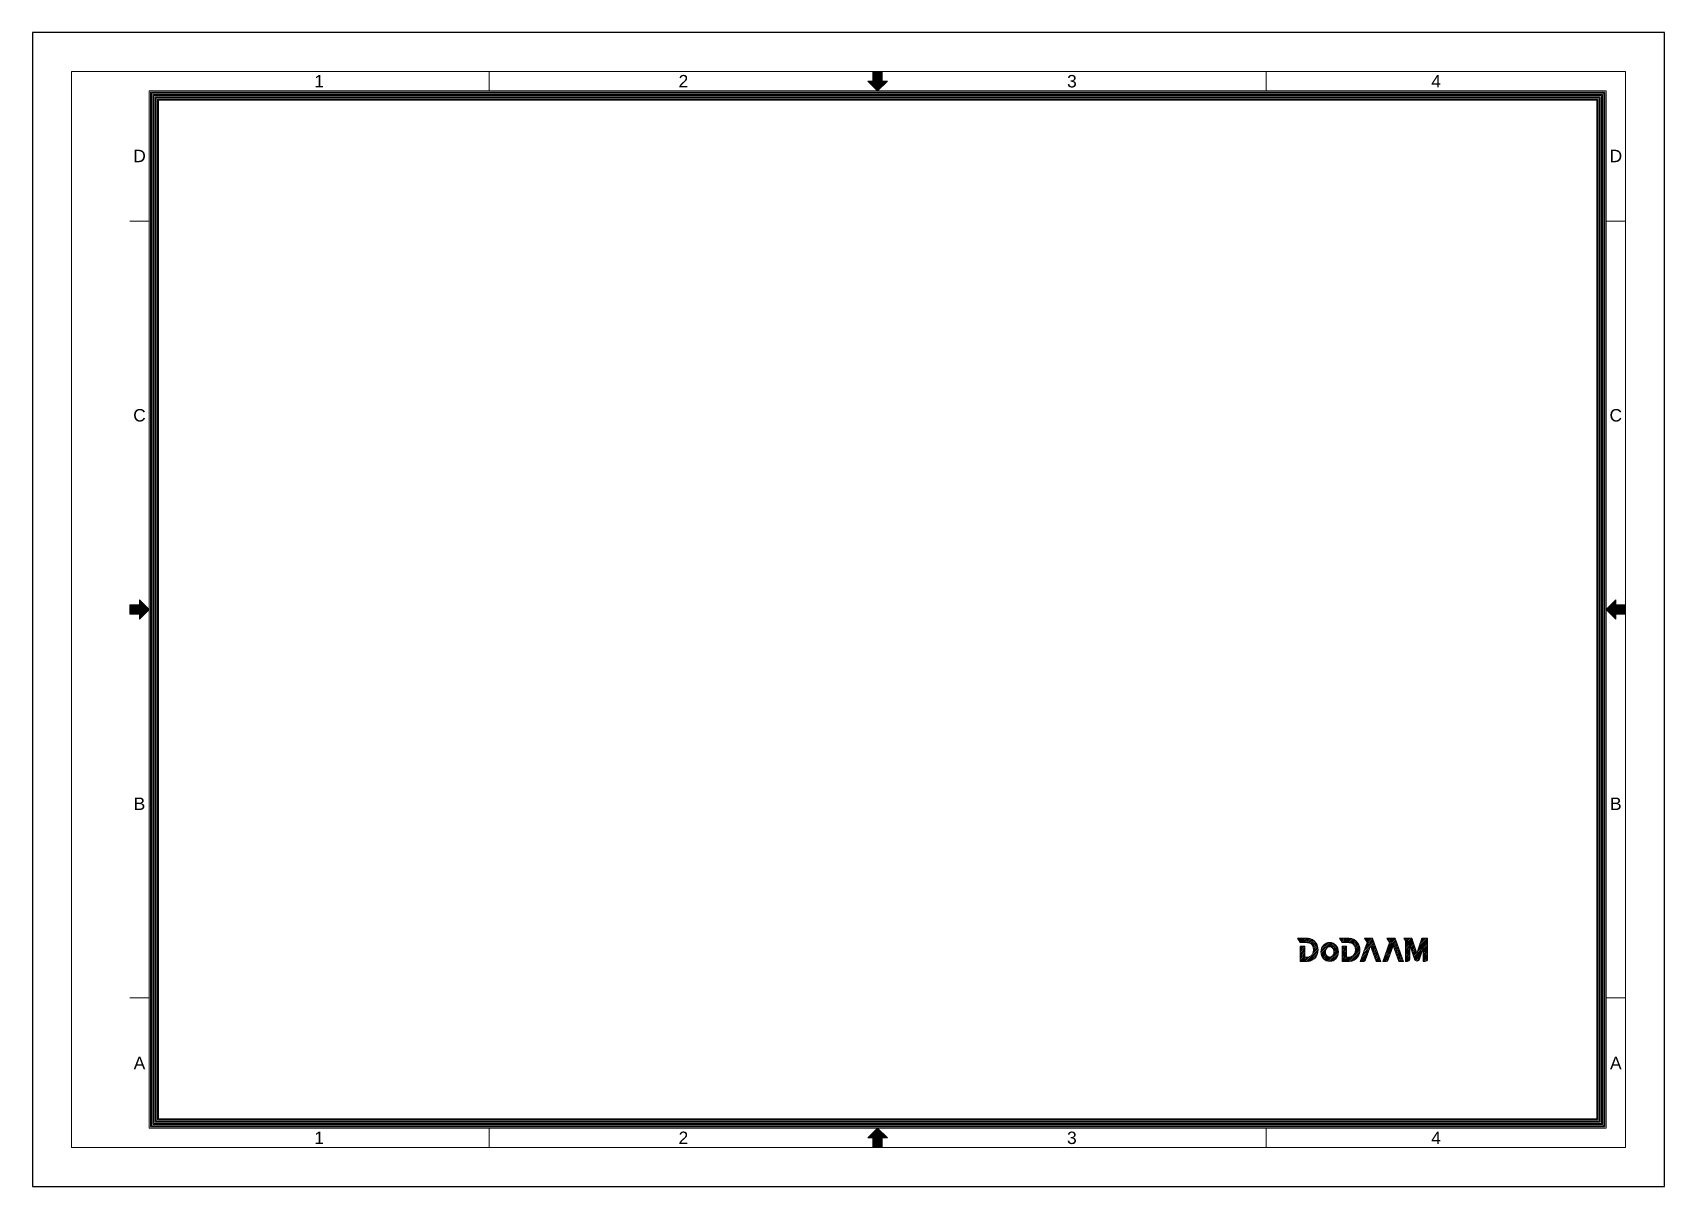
# Model space of a CAD drawing. Extents: x 0 to 420, y 0 to 297.
import ezdxf
from ezdxf.enums import TextEntityAlignment as Align

# ---------------------------------------------------------------- set-up
doc = ezdxf.new("R2010")
doc.units = 0
doc.layers.get('0').update_dxf_attribs({"linetype": 'CONTINUOUS'})
doc.styles.get("Standard").update_dxf_attribs({"font": 'ARIALUNI.TTF', "width": 0.8})

msp = doc.modelspace()

# ---------------------------------------------------------------- linework, layer by layer
at = {"color": 7, "linetype": 'Continuous', "lineweight": 9}
for p, q in [((10, 287), (410, 287)), ((10, 10), (10, 287)), ((117.5, 282), (117.5, 287)), ((216.3, 283.2), (216.3, 287)), ((216.5, 284.5), (216.5, 287)), ((216.5, 283), (216.5, 287)), ((216.7, 282.8), (216.7, 287)), ((216.9, 282.6), (216.9, 287)), ((217.1, 282.4), (217.1, 287)), ((217.3, 282.2), (217.3, 287)), ((217.5, 282), (217.5, 287)), ((217.7, 282.2), (217.7, 287)), ((217.9, 282.4), (217.9, 287)), ((218.1, 282.6), (218.1, 287)), ((218.3, 282.8), (218.3, 287)), ((218.5, 284.5), (218.5, 287)), ((218.5, 283), (218.5, 287)), ((218.7, 283.2), (218.7, 287)), ((317.5, 282), (317.5, 287)), ((410, 287), (410, 10)), ((30, 15), (30, 282)), ((30, 282), (405, 282)), ((30.3, 15.3), (30.3, 281.7)), ((30.3, 281.7), (404.7, 281.7)), ((30.6, 15.6), (30.6, 281.4)), ((30.6, 281.4), (404.4, 281.4)), ((215, 284.5), (216.3, 284.5)), ((215, 284.5), (217.5, 282)), ((215.1, 284.4), (215.1, 284.5)), ((215.3, 284.2), (215.3, 284.5)), ((215.5, 284), (215.5, 284.5)), ((215.7, 283.8), (215.7, 284.5)), ((215.9, 283.6), (215.9, 284.5)), ((216.1, 283.4), (216.1, 284.5)), ((217.5, 282), (220, 284.5)), ((218.7, 284.5), (220, 284.5)), ((218.9, 283.4), (218.9, 284.5)), ((219.1, 283.6), (219.1, 284.5)), ((219.3, 283.8), (219.3, 284.5)), ((219.5, 284), (219.5, 284.5)), ((219.7, 284.2), (219.7, 284.5)), ((219.9, 284.4), (219.9, 284.5)), ((404.4, 15.6), (404.4, 281.4)), ((404.7, 15.3), (404.7, 281.7)), ((405, 15), (405, 282)), ((30.9, 15.9), (30.9, 281.1)), ((30.9, 281.1), (404.1, 281.1)), ((31.2, 16.2), (31.2, 280.8)), ((31.2, 280.8), (403.8, 280.8)), ((31.5, 16.5), (31.5, 280.5)), ((31.5, 280.5), (403.5, 280.5)), ((31.8, 16.8), (31.8, 280.2)), ((31.8, 280.2), (403.2, 280.2)), ((32.1, 17.1), (32.1, 279.9)), ((32.1, 279.9), (402.9, 279.9)), ((32.4, 17.4), (32.4, 279.6)), ((32.4, 279.6), (402.6, 279.6)), ((402.6, 17.4), (402.6, 279.6)), ((402.9, 17.1), (402.9, 279.9)), ((403.2, 16.8), (403.2, 280.2)), ((403.5, 16.5), (403.5, 280.5)), ((403.8, 16.2), (403.8, 280.8)), ((404.1, 15.9), (404.1, 281.1)), ((25, 248.5), (30, 248.5)), ((405, 248.5), (410, 248.5)), ((25, 147.3), (25, 149.7)), ((25, 149.7), (28.8, 149.7)), ((25, 149.5), (27.5, 149.5)), ((25, 149.5), (29, 149.5)), ((25, 149.3), (29.2, 149.3)), ((25, 149.1), (29.4, 149.1)), ((25, 148.9), (29.6, 148.9)), ((25, 148.7), (29.8, 148.7)), ((25, 148.5), (30, 148.5)), ((25, 148.3), (29.8, 148.3)), ((25, 148.1), (29.6, 148.1)), ((25, 147.9), (29.4, 147.9)), ((25, 147.7), (29.2, 147.7)), ((25, 147.5), (27.5, 147.5)), ((25, 147.5), (29, 147.5)), ((25, 147.3), (28.8, 147.3)), ((27.5, 151), (30, 148.5)), ((27.5, 149.7), (27.5, 151)), ((27.5, 150.9), (27.6, 150.9)), ((27.5, 150.7), (27.8, 150.7)), ((27.5, 150.5), (28, 150.5)), ((27.5, 150.3), (28.2, 150.3)), ((27.5, 150.1), (28.4, 150.1)), ((27.5, 149.9), (28.6, 149.9)), ((27.5, 146), (30, 148.5)), ((27.5, 146), (27.5, 147.3)), ((27.5, 147.1), (28.6, 147.1)), ((405, 148.5), (407.5, 151)), ((405, 148.5), (407.5, 146)), ((405, 148.5), (410, 148.5)), ((405.2, 148.7), (410, 148.7)), ((405.2, 148.3), (410, 148.3)), ((405.4, 148.9), (410, 148.9)), ((405.4, 148.1), (410, 148.1)), ((405.6, 149.1), (410, 149.1)), ((405.6, 147.9), (410, 147.9)), ((405.8, 149.3), (410, 149.3)), ((405.8, 147.7), (410, 147.7)), ((406, 149.5), (410, 149.5)), ((406, 147.5), (410, 147.5)), ((406.2, 149.7), (410, 149.7)), ((406.2, 147.3), (410, 147.3)), ((406.4, 149.9), (407.5, 149.9)), ((406.4, 147.1), (407.5, 147.1)), ((406.6, 150.1), (407.5, 150.1)), ((406.8, 150.3), (407.5, 150.3)), ((407, 150.5), (407.5, 150.5)), ((407.2, 150.7), (407.5, 150.7)), ((407.4, 150.9), (407.5, 150.9)), ((407.5, 149.7), (407.5, 151)), ((407.5, 149.5), (410, 149.5)), ((407.5, 147.5), (410, 147.5)), ((407.5, 146), (407.5, 147.3)), ((27.5, 146.9), (28.4, 146.9)), ((27.5, 146.7), (28.2, 146.7)), ((27.5, 146.5), (28, 146.5)), ((27.5, 146.3), (27.8, 146.3)), ((27.5, 146.1), (27.6, 146.1)), ((406.6, 146.9), (407.5, 146.9)), ((406.8, 146.7), (407.5, 146.7)), ((407, 146.5), (407.5, 146.5)), ((407.2, 146.3), (407.5, 146.3)), ((407.4, 146.1), (407.5, 146.1)), ((325.59, 63.89), (328.11, 63.89)), ((326.27, 62.74), (325.59, 63.89)), ((325.66, 63.77), (325.78, 63.89)), ((325.83, 63.49), (326.23, 63.89)), ((326, 63.21), (326.67, 63.89)), ((326.16, 62.93), (327.12, 63.89)), ((326.42, 62.74), (327.57, 63.89)), ((326.87, 62.74), (328.02, 63.89)), ((327.32, 62.74), (328.45, 63.87)), ((327.77, 62.74), (328.82, 63.79)), ((328.21, 62.73), (329.15, 63.67)), ((328.59, 62.66), (329.45, 63.52)), ((328.9, 62.52), (329.72, 63.34)), ((329.15, 62.32), (329.97, 63.14)), ((336.35, 63.89), (338.86, 63.89)), ((337.03, 62.74), (336.35, 63.89)), ((336.43, 63.76), (336.55, 63.89)), ((336.59, 63.48), (337, 63.89)), ((336.76, 63.2), (337.45, 63.89)), ((336.93, 62.91), (337.9, 63.89)), ((337.2, 62.74), (338.35, 63.89)), ((337.65, 62.74), (338.8, 63.89)), ((338.1, 62.74), (339.22, 63.86)), ((338.55, 62.74), (339.59, 63.79)), ((338.99, 62.73), (339.93, 63.67)), ((339.36, 62.66), (340.22, 63.52)), ((339.67, 62.51), (340.49, 63.34)), ((339.92, 62.31), (340.73, 63.13)), ((342.68, 60.59), (345.17, 63.08)), ((343.46, 62.74), (342.78, 63.89)), ((344.87, 63.89), (342.78, 63.89)), ((342.8, 63.85), (342.84, 63.89)), ((342.94, 61.29), (345.05, 63.4)), ((342.97, 63.57), (343.29, 63.89)), ((343.14, 63.29), (343.74, 63.89)), ((343.19, 62), (344.93, 63.73)), ((343.3, 63.01), (344.19, 63.89)), ((343.45, 62.7), (344.63, 63.89)), ((347.05, 57.89), (344.87, 63.89)), ((348.47, 60.54), (350.98, 63.05)), ((349.26, 62.74), (348.59, 63.89)), ((350.68, 63.89), (348.59, 63.89)), ((348.62, 63.83), (348.68, 63.89)), ((348.72, 61.24), (350.86, 63.38)), ((348.79, 63.55), (349.13, 63.89)), ((348.95, 63.27), (349.57, 63.89)), ((348.98, 61.94), (350.74, 63.71)), ((349.12, 62.98), (350.02, 63.89)), ((349.23, 62.65), (350.47, 63.89)), ((352.85, 57.89), (350.68, 63.89)), ((352.91, 63.89), (355.04, 63.89)), ((353.34, 63.17), (352.91, 63.89)), ((353.01, 63.73), (353.17, 63.89)), ((353.17, 63.45), (353.62, 63.89)), ((353.34, 63.16), (354.06, 63.89)), ((353.34, 62.71), (354.51, 63.89)), ((353.34, 62.26), (354.96, 63.89)), ((353.34, 61.82), (355.13, 63.61)), ((353.34, 61.37), (355.24, 63.27)), ((353.34, 57.89), (353.34, 63.17)), ((355.04, 63.89), (356.3, 60.03)), ((357.57, 63.89), (356.3, 60.03)), ((356.43, 60.42), (359.04, 63.03)), ((356.65, 61.08), (359.04, 63.48)), ((356.87, 61.75), (359, 63.89)), ((357.09, 62.42), (358.55, 63.89)), ((357.31, 63.09), (358.11, 63.89)), ((357.53, 63.76), (357.66, 63.89)), ((357.57, 63.89), (359.04, 63.89)), ((359.04, 63.89), (359.04, 58.56)), ((326.27, 62.74), (328.11, 62.74)), ((326.27, 61.69), (326.38, 61.8)), ((326.27, 61.24), (326.83, 61.8)), ((326.27, 60.79), (327.28, 61.8)), ((326.27, 57.89), (326.27, 61.8)), ((326.27, 61.8), (327.42, 61.8)), ((326.27, 60.34), (327.42, 61.49)), ((326.27, 59.89), (327.42, 61.04)), ((326.27, 59.45), (327.42, 60.59)), ((326.27, 59), (327.42, 60.15)), ((326.27, 58.55), (327.42, 59.7)), ((326.27, 58.1), (327.42, 59.25)), ((326.51, 57.89), (327.66, 59.04)), ((326.96, 57.89), (328.11, 59.04)), ((327.41, 57.89), (328.67, 59.15)), ((327.42, 61.8), (327.42, 59.04)), ((327.42, 59.04), (328.1, 59.04)), ((327.86, 57.89), (330.87, 60.9)), ((328.32, 57.9), (330.84, 60.42)), ((328.87, 58), (330.7, 59.83)), ((329.36, 62.08), (330.18, 62.9)), ((329.52, 61.8), (330.37, 62.64)), ((329.53, 60.01), (330.84, 61.32)), ((329.64, 61.47), (330.53, 62.35)), ((329.71, 61.09), (330.67, 62.04)), ((329.71, 60.64), (330.77, 61.7)), ((331.59, 60.28), (334.11, 62.79)), ((331.62, 60.75), (333.67, 62.8)), ((331.64, 59.87), (334.47, 62.71)), ((331.73, 59.51), (332.75, 60.54)), ((331.8, 61.38), (333.08, 62.66)), ((331.86, 59.19), (332.76, 60.1)), ((332.02, 58.91), (332.86, 59.75)), ((332.21, 58.65), (333.03, 59.47)), ((332.44, 58.43), (333.25, 59.24)), ((332.69, 58.23), (333.55, 59.09)), ((332.98, 58.07), (333.95, 59.05)), ((333.31, 57.96), (336.06, 60.7)), ((333.7, 57.89), (336.08, 60.27)), ((333.87, 61.66), (334.79, 62.57)), ((334.17, 57.92), (336.02, 59.76)), ((334.23, 61.57), (335.07, 62.4)), ((334.5, 61.39), (335.31, 62.2)), ((334.71, 61.14), (335.53, 61.97)), ((334.85, 60.84), (335.71, 61.7)), ((334.87, 58.16), (335.73, 59.03)), ((334.89, 59.98), (335.98, 61.07)), ((334.93, 60.47), (335.87, 61.4)), ((337.03, 62.74), (338.86, 62.74)), ((337.03, 61.67), (337.16, 61.8)), ((337.03, 61.22), (337.61, 61.8)), ((337.03, 60.77), (338.06, 61.8)), ((337.03, 57.89), (337.03, 61.8)), ((337.03, 61.8), (338.18, 61.8)), ((337.03, 60.32), (338.18, 61.47)), ((337.03, 59.87), (338.18, 61.02)), ((337.03, 59.43), (338.18, 60.58)), ((337.03, 58.98), (338.18, 60.13)), ((337.03, 58.53), (338.18, 59.68)), ((337.03, 58.08), (338.18, 59.23)), ((337.29, 57.89), (338.44, 59.04)), ((337.74, 57.89), (338.89, 59.04)), ((338.18, 61.8), (338.18, 59.04)), ((338.18, 59.04), (338.86, 59.04)), ((338.19, 57.89), (339.46, 59.16)), ((338.63, 57.89), (341.63, 60.88)), ((339.09, 57.9), (341.59, 60.4)), ((339.65, 58.01), (341.44, 59.8)), ((340.12, 62.07), (340.95, 62.89)), ((340.27, 59.98), (341.6, 61.31)), ((340.29, 61.78), (341.13, 62.63)), ((340.4, 61.45), (341.29, 62.34)), ((340.46, 60.61), (341.53, 61.68)), ((340.47, 61.07), (341.43, 62.03)), ((341.7, 57.89), (343.46, 62.74)), ((341.78, 57.89), (343.58, 59.69)), ((341.92, 58.48), (343.83, 60.39)), ((342.17, 59.18), (344.09, 61.1)), ((342.23, 57.89), (343.32, 58.99)), ((342.43, 59.88), (344.34, 61.8)), ((343.09, 58.33), (344.38, 61.89)), ((345.82, 57.89), (344.38, 61.89)), ((344.39, 61.85), (345.29, 62.75)), ((344.51, 61.52), (345.41, 62.42)), ((344.63, 61.19), (345.53, 62.09)), ((344.75, 60.86), (345.65, 61.76)), ((344.87, 60.53), (345.77, 61.43)), ((344.99, 60.2), (345.89, 61.1)), ((345.11, 59.87), (346, 60.77)), ((345.23, 59.54), (346.12, 60.44)), ((345.35, 59.21), (346.24, 60.11)), ((345.47, 58.88), (346.36, 59.78)), ((345.58, 58.55), (346.48, 59.45)), ((345.7, 58.22), (346.6, 59.12)), ((347.51, 57.89), (349.26, 62.74)), ((347.62, 57.89), (349.36, 59.64)), ((347.7, 58.42), (349.62, 60.34)), ((347.96, 59.13), (349.87, 61.04)), ((348.06, 57.89), (349.11, 58.93)), ((348.21, 59.83), (350.13, 61.75)), ((348.89, 58.33), (350.18, 61.89)), ((351.63, 57.89), (350.18, 61.89)), ((350.2, 61.82), (351.1, 62.72)), ((350.32, 61.49), (351.22, 62.39)), ((350.44, 61.16), (351.34, 62.06)), ((350.56, 60.83), (351.46, 61.73)), ((350.68, 60.5), (351.58, 61.4)), ((350.8, 60.18), (351.7, 61.07)), ((350.92, 59.85), (351.82, 60.74)), ((351.04, 59.52), (351.94, 60.41)), ((351.16, 59.19), (352.06, 60.08)), ((351.28, 58.86), (352.18, 59.75)), ((351.4, 58.53), (352.29, 59.42)), ((351.52, 58.2), (352.41, 59.09)), ((353.34, 60.92), (355.35, 62.93)), ((353.34, 60.47), (354.49, 61.62)), ((353.34, 60.02), (354.49, 61.17)), ((353.34, 59.57), (354.49, 60.72)), ((353.34, 59.12), (354.49, 60.27)), ((353.34, 58.67), (354.49, 59.82)), ((353.34, 58.22), (354.49, 59.37)), ((353.45, 57.89), (354.49, 58.92)), ((354.49, 58.56), (354.49, 62.05)), ((354.49, 62.05), (355.67, 58.45)), ((354.59, 61.72), (355.46, 62.59)), ((354.71, 61.39), (355.57, 62.25)), ((354.82, 61.05), (355.69, 61.92)), ((354.93, 60.71), (355.8, 61.58)), ((355.04, 60.37), (355.91, 61.24)), ((355.15, 60.03), (356.02, 60.9)), ((355.26, 59.7), (356.13, 60.56)), ((355.37, 59.36), (356.24, 60.23)), ((355.48, 59.02), (359.04, 62.58)), ((355.59, 58.68), (357.71, 60.8)), ((355.71, 58.35), (357.49, 60.13)), ((355.92, 58.11), (357.27, 59.46)), ((357.89, 61.36), (356.94, 58.45)), ((357.89, 60.98), (359.04, 62.13)), ((357.89, 60.53), (359.04, 61.68)), ((357.89, 61.36), (357.89, 57.89)), ((357.89, 60.08), (359.04, 61.23)), ((357.89, 59.64), (359.04, 60.79)), ((357.89, 59.19), (359.04, 60.34)), ((357.89, 58.74), (359.04, 59.89)), ((357.89, 58.29), (359.04, 59.44)), ((357.94, 57.89), (359.04, 58.99)), ((326.27, 57.89), (328.1, 57.89)), ((329.89, 58.57), (330.09, 58.77)), ((337.03, 57.89), (338.86, 57.89)), ((341.7, 57.89), (342.46, 57.89)), ((342.74, 57.95), (343.07, 58.28)), ((345.82, 57.89), (346.72, 58.79)), ((345.82, 57.89), (347.05, 57.89)), ((346.27, 57.89), (346.84, 58.46)), ((346.72, 57.89), (346.96, 58.13)), ((347.51, 57.89), (348.26, 57.89)), ((348.61, 57.99), (348.83, 58.21)), ((351.63, 57.89), (352.85, 57.89)), ((351.66, 57.89), (352.53, 58.77)), ((352.11, 57.89), (352.65, 58.44)), ((352.55, 57.89), (352.77, 58.11)), ((353.34, 57.89), (353.82, 57.89)), ((353.91, 57.89), (354.48, 58.47)), ((356.26, 58), (357.05, 58.79)), ((357.89, 57.89), (358.38, 57.89)), ((358.39, 57.89), (359.04, 58.54)), ((25, 48.5), (30, 48.5)), ((405, 48.5), (410, 48.5)), ((31.8, 16.8), (403.2, 16.8)), ((32.1, 17.1), (402.9, 17.1)), ((32.4, 17.4), (402.6, 17.4)), ((30, 15), (405, 15)), ((30.3, 15.3), (404.7, 15.3)), ((30.6, 15.6), (404.4, 15.6)), ((30.9, 15.9), (404.1, 15.9)), ((31.2, 16.2), (403.8, 16.2)), ((31.5, 16.5), (403.5, 16.5)), ((117.5, 10), (117.5, 15)), ((215, 12.5), (217.5, 15)), ((215.1, 12.5), (215.1, 12.6)), ((215.3, 12.5), (215.3, 12.8)), ((215.5, 12.5), (215.5, 13)), ((215.7, 12.5), (215.7, 13.2)), ((215.9, 12.5), (215.9, 13.4)), ((216.1, 12.5), (216.1, 13.6)), ((216.3, 10), (216.3, 13.8)), ((216.5, 10), (216.5, 14)), ((216.7, 10), (216.7, 14.2)), ((216.9, 10), (216.9, 14.4)), ((217.1, 10), (217.1, 14.6)), ((217.3, 10), (217.3, 14.8)), ((217.5, 15), (220, 12.5)), ((217.5, 10), (217.5, 15)), ((217.7, 10), (217.7, 14.8)), ((217.9, 10), (217.9, 14.6)), ((218.1, 10), (218.1, 14.4)), ((218.3, 10), (218.3, 14.2)), ((218.5, 10), (218.5, 14)), ((218.7, 10), (218.7, 13.8)), ((218.9, 12.5), (218.9, 13.6)), ((219.1, 12.5), (219.1, 13.4)), ((219.3, 12.5), (219.3, 13.2)), ((219.5, 12.5), (219.5, 13)), ((219.7, 12.5), (219.7, 12.8)), ((219.9, 12.5), (219.9, 12.6)), ((317.5, 10), (317.5, 15)), ((10, 10), (410, 10)), ((215, 12.5), (216.3, 12.5)), ((216.5, 10), (216.5, 12.5)), ((218.5, 10), (218.5, 12.5)), ((218.7, 12.5), (220, 12.5))]:
    msp.add_line(p, q, dxfattribs=at)
msp.add_lwpolyline([(0, 0), (420, 0), (420, 297), (0, 297)], close=True)
for centre, radius, start, end in [((328.11, 61.21), 2.67, 31.6684, 90), ((338.86, 61.21), 2.67, 31.6684, 90), ((328.1, 60.56), 1.52, 270, 327.6042), ((328.1, 60.56), 2.67, 270, 327.6042), ((328.11, 61.21), 1.52, 31.6684, 90), ((327.58, 60.89), 2.14, 327.6042, 31.6684), ((327.58, 60.89), 3.29, 327.6042, 31.6684), ((338.86, 61.21), 1.52, 31.6684, 90), ((338.86, 60.56), 1.52, 270, 327.6042), ((338.86, 60.56), 2.67, 270, 327.6042), ((338.34, 60.89), 2.14, 327.6042, 31.6684), ((338.34, 60.89), 3.29, 327.6042, 31.6684), ((342.46, 58.56), 0.668, 270, 340.0954), ((348.26, 58.56), 0.668, 270, 340.0954), ((353.82, 58.56), 0.668, 270, 0), ((356.3, 58.66), 0.668, 198.1842, 341.8158), ((358.38, 58.56), 0.668, 270, 0)]:
    msp.add_arc(centre, radius, start, end, dxfattribs=at)
msp.add_ellipse((333.84, 60.35), major_axis=(0, -2.46), ratio=0.913043, dxfattribs=at)
msp.add_open_spline([(333.84, 59.04), (333.97, 59.04), (334.1, 59.07), (334.35, 59.18), (334.47, 59.27), (334.69, 59.5), (334.78, 59.65), (334.9, 59.98), (334.93, 60.17), (334.93, 60.54), (334.9, 60.72), (334.77, 61.05), (334.68, 61.2), (334.46, 61.43), (334.34, 61.52), (334.09, 61.63), (333.96, 61.66), (333.7, 61.66), (333.57, 61.63), (333.32, 61.51), (333.2, 61.42), (332.98, 61.18), (332.89, 61.04), (332.77, 60.7), (332.74, 60.52), (332.74, 60.15), (332.78, 59.96), (332.91, 59.63), (333, 59.49), (333.22, 59.26), (333.34, 59.17), (333.59, 59.06), (333.71, 59.04), (333.84, 59.04)], degree=3, knots=[0, 0, 0, 0, 0.393716, 0.393716, 0.787432, 0.787432, 1.181149, 1.181149, 1.574865, 1.574865, 1.968581, 1.968581, 2.362297, 2.362297, 2.756014, 2.756014, 3.14973, 3.14973, 3.543446, 3.543446, 3.937162, 3.937162, 4.330878, 4.330878, 4.724595, 4.724595, 5.118311, 5.118311, 5.512027, 5.512027, 5.905743, 5.905743, 6.283185, 6.283185, 6.283185, 6.283185], dxfattribs=at)

# ---------------------------------------------------------------- texts
for s, p in [('1', (73.75, 284.5)), ('2', (167.5, 284.5)), ('3', (267.5, 284.5)), ('4', (361.25, 284.5)), ('D', (27.51, 265.25)), ('D', (407.51, 265.25)), ('C', (27.5, 198.5)), ('C', (407.5, 198.5)), ('B', (27.5, 98.5)), ('B', (407.5, 98.5)), ('A', (27.5, 31.75)), ('A', (407.5, 31.75)), ('1', (73.75, 12.5)), ('2', (167.5, 12.5)), ('3', (267.5, 12.5)), ('4', (361.25, 12.5))]:
    msp.add_text(s, height=3.2, dxfattribs=at).set_placement(p, align=Align.MIDDLE_CENTER)

doc.saveas('drawing.dxf')
